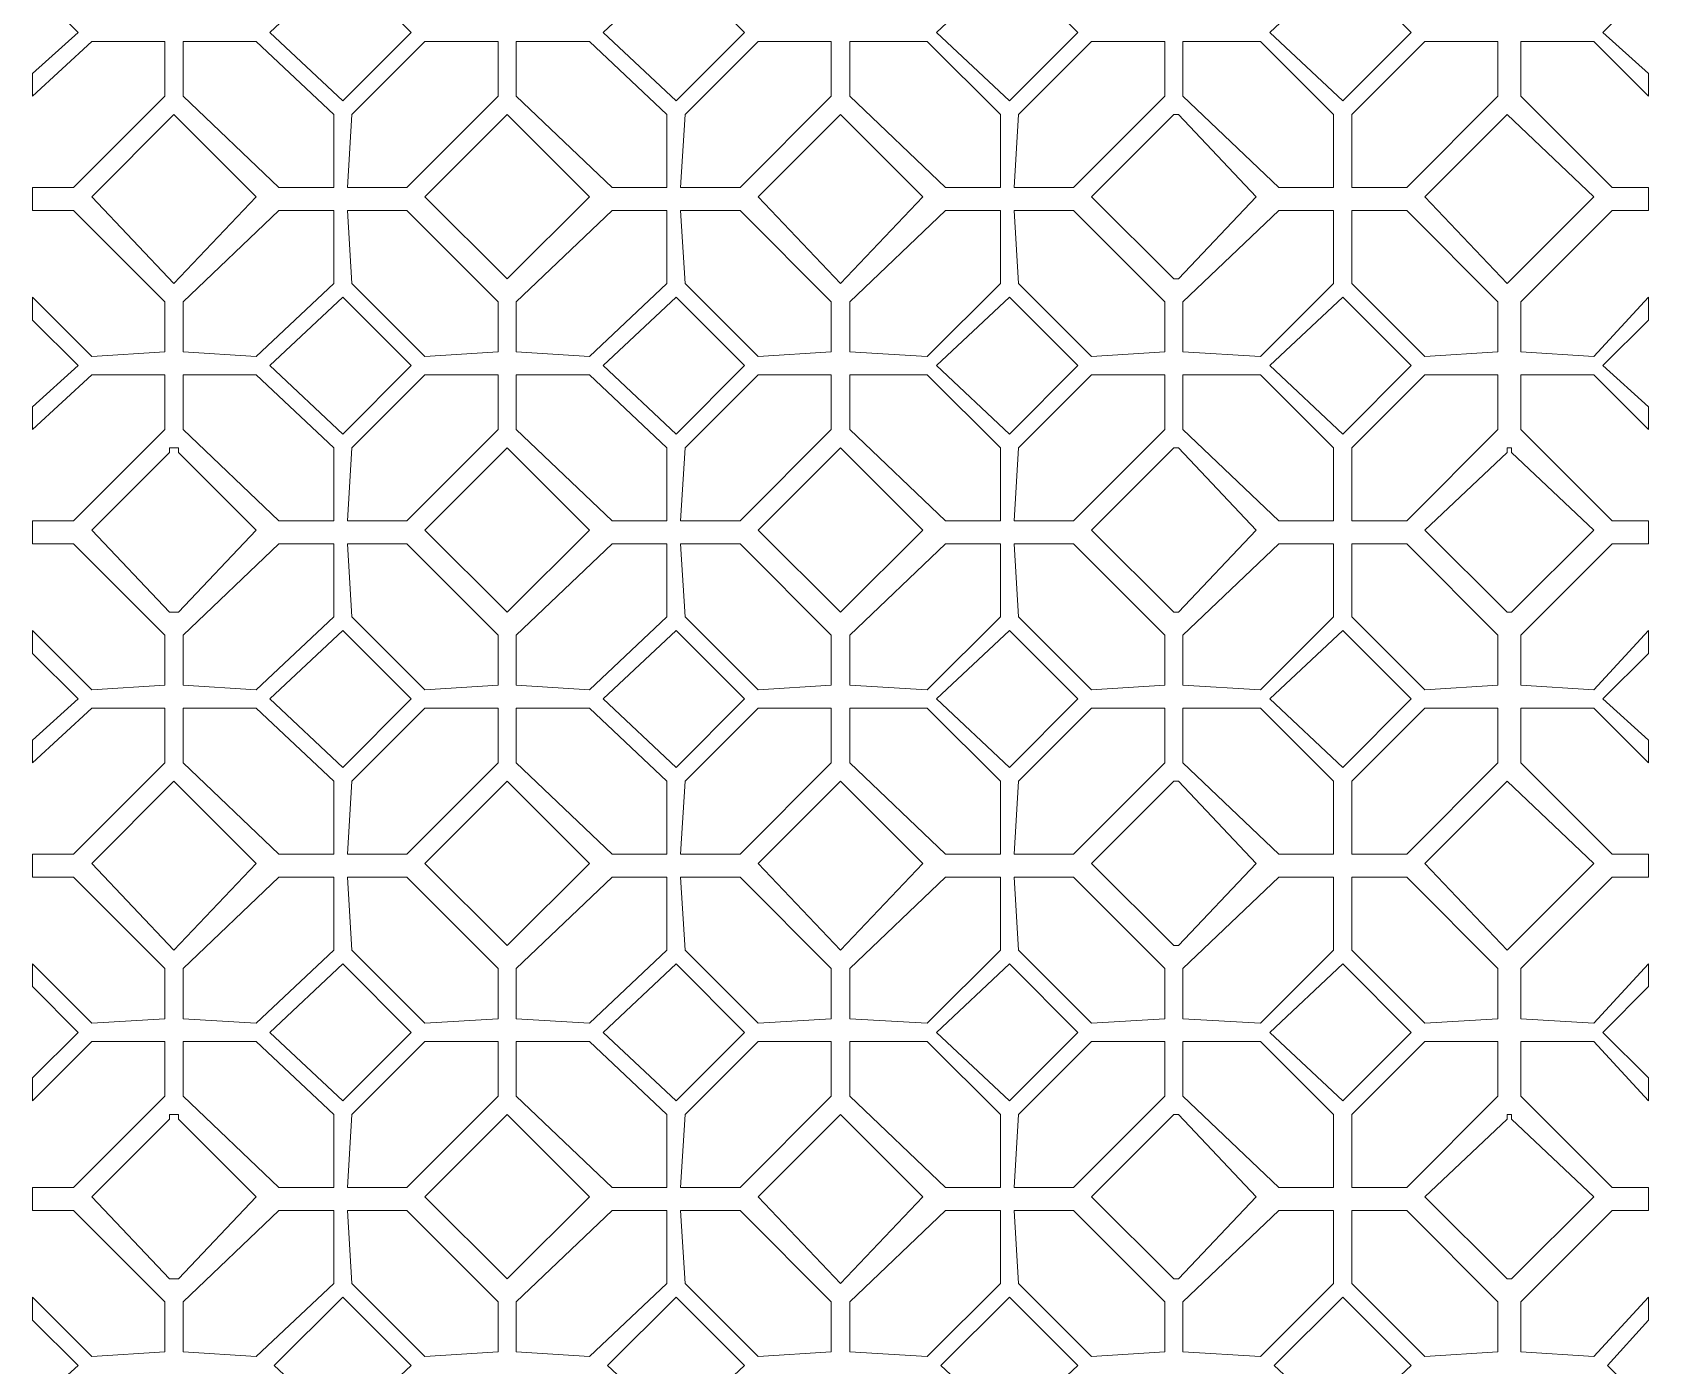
# Model space of a CAD drawing. Extents: x -66030 to 95157, y -13132 to 45879.
# Drawn here: x -19810 to -18427, y 26454 to 27595 of the extents above; entities that cross this region are included whole.
import ezdxf

# ---------------------------------------------------------------- set-up
doc = ezdxf.new("R2010")
doc.units = 0
doc.header["$LTSCALE"] = 100
doc.header["$MEASUREMENT"] = 0
doc.layers.get('0').update_dxf_attribs({"linetype": 'CONTINUOUS'})

msp = doc.modelspace()

# ---------------------------------------------------------------- linework, layer by layer
at = {"lineweight": 0}
for points in [[(-19544.1, 27653.2), (-19606.6, 27594.6), (-19544.1, 27536), (-19485.5, 27594.6), (-19544.1, 27653.2)], [(-19544.1, 27653.2), (-19606.6, 27594.6), (-19544.1, 27536), (-19485.5, 27594.6), (-19544.1, 27653.2)], [(-19259, 27653.2), (-19321.5, 27594.6), (-19259, 27536), (-19200.4, 27594.6), (-19259, 27653.2)], [(-19259, 27653.2), (-19321.5, 27594.6), (-19259, 27536), (-19200.4, 27594.6), (-19259, 27653.2)], [(-18973.8, 27653.2), (-18915.2, 27594.6), (-18973.8, 27536), (-19036.3, 27594.6), (-18973.8, 27653.2)], [(-18973.8, 27653.2), (-18915.2, 27594.6), (-18973.8, 27536), (-19036.3, 27594.6), (-18973.8, 27653.2)], [(-18688.7, 27653.2), (-18630.1, 27594.6), (-18688.7, 27536), (-18751.2, 27594.6), (-18688.7, 27653.2)], [(-18688.7, 27653.2), (-18630.1, 27594.6), (-18688.7, 27536), (-18751.2, 27594.6), (-18688.7, 27653.2)], [(-19680.8, 27586.8), (-19680.8, 27539.9), (-19598.8, 27461.8), (-19551.9, 27461.8), (-19551.9, 27524.3), (-19618.3, 27586.8), (-19680.8, 27586.8)], [(-19680.8, 27586.8), (-19680.8, 27539.9), (-19598.8, 27461.8), (-19551.9, 27461.8), (-19551.9, 27524.3), (-19618.3, 27586.8), (-19680.8, 27586.8)], [(-19411.3, 27586.8), (-19473.8, 27586.8), (-19536.3, 27524.3), (-19540.2, 27461.8), (-19489.4, 27461.8), (-19411.3, 27539.9), (-19411.3, 27586.8)], [(-19411.3, 27586.8), (-19473.8, 27586.8), (-19536.3, 27524.3), (-19540.2, 27461.8), (-19489.4, 27461.8), (-19411.3, 27539.9), (-19411.3, 27586.8)], [(-19395.7, 27586.8), (-19395.7, 27539.9), (-19313.6, 27461.8), (-19266.8, 27461.8), (-19266.8, 27524.3), (-19333.2, 27586.8), (-19395.7, 27586.8)], [(-19395.7, 27586.8), (-19395.7, 27539.9), (-19313.6, 27461.8), (-19266.8, 27461.8), (-19266.8, 27524.3), (-19333.2, 27586.8), (-19395.7, 27586.8)], [(-19126.2, 27586.8), (-19188.7, 27586.8), (-19251.2, 27524.3), (-19255.1, 27461.8), (-19204.3, 27461.8), (-19126.2, 27539.9), (-19126.2, 27586.8)], [(-19126.2, 27586.8), (-19188.7, 27586.8), (-19251.2, 27524.3), (-19255.1, 27461.8), (-19204.3, 27461.8), (-19126.2, 27539.9), (-19126.2, 27586.8)], [(-19110.5, 27586.8), (-19044.1, 27586.8), (-18981.6, 27524.3), (-18981.6, 27461.8), (-19028.5, 27461.8), (-19110.5, 27539.9), (-19110.5, 27586.8)], [(-19110.5, 27586.8), (-19044.1, 27586.8), (-18981.6, 27524.3), (-18981.6, 27461.8), (-19028.5, 27461.8), (-19110.5, 27539.9), (-19110.5, 27586.8)], [(-18841, 27586.8), (-18841, 27539.9), (-18919.1, 27461.8), (-18969.9, 27461.8), (-18966, 27524.3), (-18903.5, 27586.8), (-18841, 27586.8)], [(-18841, 27586.8), (-18841, 27539.9), (-18919.1, 27461.8), (-18969.9, 27461.8), (-18966, 27524.3), (-18903.5, 27586.8), (-18841, 27586.8)], [(-18825.4, 27586.8), (-18759, 27586.8), (-18696.5, 27524.3), (-18696.5, 27461.8), (-18743.4, 27461.8), (-18825.4, 27539.9), (-18825.4, 27586.8)], [(-18825.4, 27586.8), (-18759, 27586.8), (-18696.5, 27524.3), (-18696.5, 27461.8), (-18743.4, 27461.8), (-18825.4, 27539.9), (-18825.4, 27586.8)], [(-18555.9, 27586.8), (-18555.9, 27539.9), (-18634, 27461.8), (-18680.9, 27461.8), (-18680.9, 27524.3), (-18618.4, 27586.8), (-18555.9, 27586.8)], [(-18555.9, 27586.8), (-18555.9, 27539.9), (-18634, 27461.8), (-18680.9, 27461.8), (-18680.9, 27524.3), (-18618.4, 27586.8), (-18555.9, 27586.8)], [(-19618.3, 27454), (-19688.6, 27524.3), (-19758.9, 27454), (-19688.6, 27379.8), (-19618.3, 27454)], [(-19618.3, 27454), (-19688.6, 27524.3), (-19758.9, 27454), (-19688.6, 27379.8), (-19618.3, 27454)], [(-19333.2, 27454), (-19403.5, 27524.3), (-19403.5, 27524.3), (-19473.8, 27454), (-19403.5, 27383.7), (-19403.5, 27383.7), (-19333.2, 27454)], [(-19333.2, 27454), (-19403.5, 27524.3), (-19403.5, 27524.3), (-19473.8, 27454), (-19403.5, 27383.7), (-19403.5, 27383.7), (-19333.2, 27454)], [(-19118.3, 27524.3), (-19048, 27454), (-19118.3, 27379.8), (-19188.7, 27454), (-19118.3, 27524.3)], [(-19118.3, 27524.3), (-19048, 27454), (-19118.3, 27379.8), (-19188.7, 27454), (-19118.3, 27524.3)], [(-18903.5, 27454), (-18833.2, 27524.3), (-18829.3, 27524.3), (-18762.9, 27454), (-18829.3, 27383.7), (-18833.2, 27383.7), (-18903.5, 27454)], [(-18903.5, 27454), (-18833.2, 27524.3), (-18829.3, 27524.3), (-18762.9, 27454), (-18829.3, 27383.7), (-18833.2, 27383.7), (-18903.5, 27454)], [(-18618.4, 27454), (-18548.1, 27524.3), (-18473.9, 27454), (-18548.1, 27379.8), (-18618.4, 27454)], [(-18618.4, 27454), (-18548.1, 27524.3), (-18473.9, 27454), (-18548.1, 27379.8), (-18618.4, 27454)], [(-19680.8, 27321.2), (-19618.3, 27317.3), (-19551.9, 27379.8), (-19551.9, 27442.3), (-19598.8, 27442.3), (-19680.8, 27364.2), (-19680.8, 27321.2)], [(-19680.8, 27321.2), (-19618.3, 27317.3), (-19551.9, 27379.8), (-19551.9, 27442.3), (-19598.8, 27442.3), (-19680.8, 27364.2), (-19680.8, 27321.2)], [(-19411.3, 27321.2), (-19411.3, 27364.2), (-19489.4, 27442.3), (-19540.2, 27442.3), (-19536.3, 27379.8), (-19473.8, 27317.3), (-19411.3, 27321.2)], [(-19411.3, 27321.2), (-19411.3, 27364.2), (-19489.4, 27442.3), (-19540.2, 27442.3), (-19536.3, 27379.8), (-19473.8, 27317.3), (-19411.3, 27321.2)], [(-19395.7, 27321.2), (-19333.2, 27317.3), (-19266.8, 27379.8), (-19266.8, 27442.3), (-19313.6, 27442.3), (-19395.7, 27364.2), (-19395.7, 27321.2)], [(-19395.7, 27321.2), (-19333.2, 27317.3), (-19266.8, 27379.8), (-19266.8, 27442.3), (-19313.6, 27442.3), (-19395.7, 27364.2), (-19395.7, 27321.2)], [(-19126.2, 27321.2), (-19126.2, 27364.2), (-19204.3, 27442.3), (-19255.1, 27442.3), (-19251.2, 27379.8), (-19188.7, 27317.3), (-19126.2, 27321.2)], [(-19126.2, 27321.2), (-19126.2, 27364.2), (-19204.3, 27442.3), (-19255.1, 27442.3), (-19251.2, 27379.8), (-19188.7, 27317.3), (-19126.2, 27321.2)], [(-19110.5, 27321.2), (-19110.5, 27364.2), (-19028.5, 27442.3), (-18981.6, 27442.3), (-18981.6, 27379.8), (-19044.1, 27317.3), (-19110.5, 27321.2)], [(-19110.5, 27321.2), (-19110.5, 27364.2), (-19028.5, 27442.3), (-18981.6, 27442.3), (-18981.6, 27379.8), (-19044.1, 27317.3), (-19110.5, 27321.2)], [(-18841, 27321.2), (-18903.5, 27317.3), (-18966, 27379.8), (-18969.9, 27442.3), (-18919.1, 27442.3), (-18841, 27364.2), (-18841, 27321.2)], [(-18841, 27321.2), (-18903.5, 27317.3), (-18966, 27379.8), (-18969.9, 27442.3), (-18919.1, 27442.3), (-18841, 27364.2), (-18841, 27321.2)], [(-18825.4, 27321.2), (-18825.4, 27364.2), (-18743.4, 27442.3), (-18696.5, 27442.3), (-18696.5, 27379.8), (-18759, 27317.3), (-18825.4, 27321.2)], [(-18825.4, 27321.2), (-18825.4, 27364.2), (-18743.4, 27442.3), (-18696.5, 27442.3), (-18696.5, 27379.8), (-18759, 27317.3), (-18825.4, 27321.2)], [(-18555.9, 27321.2), (-18618.4, 27317.3), (-18680.9, 27379.8), (-18680.9, 27442.3), (-18634, 27442.3), (-18555.9, 27364.2), (-18555.9, 27321.2)], [(-18555.9, 27321.2), (-18618.4, 27317.3), (-18680.9, 27379.8), (-18680.9, 27442.3), (-18634, 27442.3), (-18555.9, 27364.2), (-18555.9, 27321.2)], [(-19544.1, 27250.9), (-19485.5, 27309.5), (-19544.1, 27368.1), (-19606.6, 27309.5), (-19544.1, 27250.9)], [(-19544.1, 27250.9), (-19485.5, 27309.5), (-19544.1, 27368.1), (-19606.6, 27309.5), (-19544.1, 27250.9)], [(-19259, 27250.9), (-19200.4, 27309.5), (-19259, 27368.1), (-19321.5, 27309.5), (-19259, 27250.9)], [(-19259, 27250.9), (-19200.4, 27309.5), (-19259, 27368.1), (-19321.5, 27309.5), (-19259, 27250.9)], [(-18973.8, 27250.9), (-19036.3, 27309.5), (-18973.8, 27368.1), (-18915.2, 27309.5), (-18973.8, 27250.9)], [(-18973.8, 27250.9), (-19036.3, 27309.5), (-18973.8, 27368.1), (-18915.2, 27309.5), (-18973.8, 27250.9)], [(-18688.7, 27250.9), (-18751.2, 27309.5), (-18688.7, 27368.1), (-18630.1, 27309.5), (-18688.7, 27250.9)], [(-18688.7, 27250.9), (-18751.2, 27309.5), (-18688.7, 27368.1), (-18630.1, 27309.5), (-18688.7, 27250.9)], [(-19680.8, 27301.7), (-19680.8, 27254.8), (-19598.8, 27176.7), (-19551.9, 27176.7), (-19551.9, 27239.2), (-19618.3, 27301.7), (-19680.8, 27301.7)], [(-19680.8, 27301.7), (-19680.8, 27254.8), (-19598.8, 27176.7), (-19551.9, 27176.7), (-19551.9, 27239.2), (-19618.3, 27301.7), (-19680.8, 27301.7)], [(-19411.3, 27301.7), (-19473.8, 27301.7), (-19536.3, 27239.2), (-19540.2, 27176.7), (-19489.4, 27176.7), (-19411.3, 27254.8), (-19411.3, 27301.7)], [(-19411.3, 27301.7), (-19473.8, 27301.7), (-19536.3, 27239.2), (-19540.2, 27176.7), (-19489.4, 27176.7), (-19411.3, 27254.8), (-19411.3, 27301.7)], [(-19395.7, 27301.7), (-19395.7, 27254.8), (-19313.6, 27176.7), (-19266.8, 27176.7), (-19266.8, 27239.2), (-19333.2, 27301.7), (-19395.7, 27301.7)], [(-19395.7, 27301.7), (-19395.7, 27254.8), (-19313.6, 27176.7), (-19266.8, 27176.7), (-19266.8, 27239.2), (-19333.2, 27301.7), (-19395.7, 27301.7)], [(-19126.2, 27301.7), (-19188.7, 27301.7), (-19251.2, 27239.2), (-19255.1, 27176.7), (-19204.3, 27176.7), (-19126.2, 27254.8), (-19126.2, 27301.7)], [(-19126.2, 27301.7), (-19188.7, 27301.7), (-19251.2, 27239.2), (-19255.1, 27176.7), (-19204.3, 27176.7), (-19126.2, 27254.8), (-19126.2, 27301.7)], [(-19110.5, 27301.7), (-19044.1, 27301.7), (-18981.6, 27239.2), (-18981.6, 27176.7), (-19028.5, 27176.7), (-19110.5, 27254.8), (-19110.5, 27301.7)], [(-19110.5, 27301.7), (-19044.1, 27301.7), (-18981.6, 27239.2), (-18981.6, 27176.7), (-19028.5, 27176.7), (-19110.5, 27254.8), (-19110.5, 27301.7)], [(-18841, 27301.7), (-18841, 27254.8), (-18919.1, 27176.7), (-18969.9, 27176.7), (-18966, 27239.2), (-18903.5, 27301.7), (-18841, 27301.7)], [(-18841, 27301.7), (-18841, 27254.8), (-18919.1, 27176.7), (-18969.9, 27176.7), (-18966, 27239.2), (-18903.5, 27301.7), (-18841, 27301.7)], [(-18825.4, 27301.7), (-18759, 27301.7), (-18696.5, 27239.2), (-18696.5, 27176.7), (-18743.4, 27176.7), (-18825.4, 27254.8), (-18825.4, 27301.7)], [(-18825.4, 27301.7), (-18759, 27301.7), (-18696.5, 27239.2), (-18696.5, 27176.7), (-18743.4, 27176.7), (-18825.4, 27254.8), (-18825.4, 27301.7)], [(-18555.9, 27301.7), (-18555.9, 27254.8), (-18634, 27176.7), (-18680.9, 27176.7), (-18680.9, 27239.2), (-18618.4, 27301.7), (-18555.9, 27301.7)], [(-18555.9, 27301.7), (-18555.9, 27254.8), (-18634, 27176.7), (-18680.9, 27176.7), (-18680.9, 27239.2), (-18618.4, 27301.7), (-18555.9, 27301.7)], [(-19758.9, 27168.9), (-19692.5, 27098.6), (-19692.5, 27098.6), (-19684.7, 27098.6), (-19684.7, 27098.6), (-19618.3, 27168.9), (-19684.7, 27235.3), (-19684.7, 27239.2), (-19692.5, 27239.2), (-19692.5, 27235.3), (-19758.9, 27168.9)], [(-19758.9, 27168.9), (-19692.5, 27098.6), (-19692.5, 27098.6), (-19684.7, 27098.6), (-19684.7, 27098.6), (-19618.3, 27168.9), (-19684.7, 27235.3), (-19684.7, 27239.2), (-19692.5, 27239.2), (-19692.5, 27235.3), (-19758.9, 27168.9)], [(-19368.3, 27204), (-19403.5, 27239.2), (-19403.5, 27239.2), (-19473.8, 27168.9), (-19403.5, 27098.6), (-19403.5, 27098.6), (-19333.2, 27168.9), (-19368.3, 27204)], [(-19368.3, 27204), (-19403.5, 27239.2), (-19403.5, 27239.2), (-19473.8, 27168.9), (-19403.5, 27098.6), (-19403.5, 27098.6), (-19333.2, 27168.9), (-19368.3, 27204)], [(-19118.3, 27239.2), (-19048, 27168.9), (-19118.3, 27098.6), (-19188.7, 27168.9), (-19118.3, 27239.2)], [(-19118.3, 27239.2), (-19048, 27168.9), (-19118.3, 27098.6), (-19188.7, 27168.9), (-19118.3, 27239.2)], [(-18868.4, 27204), (-18833.2, 27239.2), (-18829.3, 27239.2), (-18762.9, 27168.9), (-18829.3, 27098.6), (-18833.2, 27098.6), (-18903.5, 27168.9), (-18868.4, 27204)], [(-18868.4, 27204), (-18833.2, 27239.2), (-18829.3, 27239.2), (-18762.9, 27168.9), (-18829.3, 27098.6), (-18833.2, 27098.6), (-18903.5, 27168.9), (-18868.4, 27204)], [(-18473.9, 27168.9), (-18544.2, 27098.6), (-18544.2, 27098.6), (-18548.1, 27098.6), (-18548.1, 27098.6), (-18618.4, 27168.9), (-18548.1, 27235.3), (-18548.1, 27239.2), (-18544.2, 27239.2), (-18544.2, 27235.3), (-18473.9, 27168.9)], [(-18473.9, 27168.9), (-18544.2, 27098.6), (-18544.2, 27098.6), (-18548.1, 27098.6), (-18548.1, 27098.6), (-18618.4, 27168.9), (-18548.1, 27235.3), (-18548.1, 27239.2), (-18544.2, 27239.2), (-18544.2, 27235.3), (-18473.9, 27168.9)], [(-19680.8, 27036.1), (-19618.3, 27032.2), (-19551.9, 27094.7), (-19551.9, 27157.2), (-19598.8, 27157.2), (-19680.8, 27079), (-19680.8, 27036.1)], [(-19680.8, 27036.1), (-19618.3, 27032.2), (-19551.9, 27094.7), (-19551.9, 27157.2), (-19598.8, 27157.2), (-19680.8, 27079), (-19680.8, 27036.1)], [(-19411.3, 27036.1), (-19411.3, 27079), (-19489.4, 27157.2), (-19540.2, 27157.2), (-19536.3, 27094.7), (-19473.8, 27032.2), (-19411.3, 27036.1)], [(-19411.3, 27036.1), (-19411.3, 27079), (-19489.4, 27157.2), (-19540.2, 27157.2), (-19536.3, 27094.7), (-19473.8, 27032.2), (-19411.3, 27036.1)], [(-19395.7, 27036.1), (-19333.2, 27032.2), (-19266.8, 27094.7), (-19266.8, 27157.2), (-19313.6, 27157.2), (-19395.7, 27079), (-19395.7, 27036.1)], [(-19395.7, 27036.1), (-19333.2, 27032.2), (-19266.8, 27094.7), (-19266.8, 27157.2), (-19313.6, 27157.2), (-19395.7, 27079), (-19395.7, 27036.1)], [(-19126.2, 27036.1), (-19126.2, 27079), (-19204.3, 27157.2), (-19255.1, 27157.2), (-19251.2, 27094.7), (-19188.7, 27032.2), (-19126.2, 27036.1)], [(-19126.2, 27036.1), (-19126.2, 27079), (-19204.3, 27157.2), (-19255.1, 27157.2), (-19251.2, 27094.7), (-19188.7, 27032.2), (-19126.2, 27036.1)], [(-19110.5, 27036.1), (-19110.5, 27079), (-19028.5, 27157.2), (-18981.6, 27157.2), (-18981.6, 27094.7), (-19044.1, 27032.2), (-19110.5, 27036.1)], [(-19110.5, 27036.1), (-19110.5, 27079), (-19028.5, 27157.2), (-18981.6, 27157.2), (-18981.6, 27094.7), (-19044.1, 27032.2), (-19110.5, 27036.1)], [(-18841, 27036.1), (-18903.5, 27032.2), (-18966, 27094.7), (-18969.9, 27157.2), (-18919.1, 27157.2), (-18841, 27079), (-18841, 27036.1)], [(-18841, 27036.1), (-18903.5, 27032.2), (-18966, 27094.7), (-18969.9, 27157.2), (-18919.1, 27157.2), (-18841, 27079), (-18841, 27036.1)], [(-18825.4, 27036.1), (-18825.4, 27079), (-18743.4, 27157.2), (-18696.5, 27157.2), (-18696.5, 27094.7), (-18759, 27032.2), (-18825.4, 27036.1)], [(-18825.4, 27036.1), (-18825.4, 27079), (-18743.4, 27157.2), (-18696.5, 27157.2), (-18696.5, 27094.7), (-18759, 27032.2), (-18825.4, 27036.1)], [(-18555.9, 27036.1), (-18618.4, 27032.2), (-18680.9, 27094.7), (-18680.9, 27157.2), (-18634, 27157.2), (-18555.9, 27079), (-18555.9, 27036.1)], [(-18555.9, 27036.1), (-18618.4, 27032.2), (-18680.9, 27094.7), (-18680.9, 27157.2), (-18634, 27157.2), (-18555.9, 27079), (-18555.9, 27036.1)], [(-19544.1, 27082.9), (-19606.6, 27024.4), (-19544.1, 26965.8), (-19485.5, 27024.4), (-19544.1, 27082.9)], [(-19544.1, 27082.9), (-19606.6, 27024.4), (-19544.1, 26965.8), (-19485.5, 27024.4), (-19544.1, 27082.9)], [(-19259, 27082.9), (-19321.5, 27024.4), (-19259, 26965.8), (-19200.4, 27024.4), (-19259, 27082.9)], [(-19259, 27082.9), (-19321.5, 27024.4), (-19259, 26965.8), (-19200.4, 27024.4), (-19259, 27082.9)], [(-18973.8, 27082.9), (-18915.2, 27024.4), (-18973.8, 26965.8), (-19036.3, 27024.4), (-18973.8, 27082.9)], [(-18973.8, 27082.9), (-18915.2, 27024.4), (-18973.8, 26965.8), (-19036.3, 27024.4), (-18973.8, 27082.9)], [(-18688.7, 27082.9), (-18630.1, 27024.4), (-18688.7, 26965.8), (-18751.2, 27024.4), (-18688.7, 27082.9)], [(-18688.7, 27082.9), (-18630.1, 27024.4), (-18688.7, 26965.8), (-18751.2, 27024.4), (-18688.7, 27082.9)], [(-19680.8, 27016.5), (-19680.8, 26969.7), (-19598.8, 26891.5), (-19551.9, 26891.5), (-19551.9, 26954), (-19618.3, 27016.5), (-19680.8, 27016.5)], [(-19680.8, 27016.5), (-19680.8, 26969.7), (-19598.8, 26891.5), (-19551.9, 26891.5), (-19551.9, 26954), (-19618.3, 27016.5), (-19680.8, 27016.5)], [(-19411.3, 27016.5), (-19473.8, 27016.5), (-19536.3, 26954), (-19540.2, 26891.5), (-19489.4, 26891.5), (-19411.3, 26969.7), (-19411.3, 27016.5)], [(-19411.3, 27016.5), (-19473.8, 27016.5), (-19536.3, 26954), (-19540.2, 26891.5), (-19489.4, 26891.5), (-19411.3, 26969.7), (-19411.3, 27016.5)], [(-19395.7, 27016.5), (-19395.7, 26969.7), (-19313.6, 26891.5), (-19266.8, 26891.5), (-19266.8, 26954), (-19333.2, 27016.5), (-19395.7, 27016.5)], [(-19395.7, 27016.5), (-19395.7, 26969.7), (-19313.6, 26891.5), (-19266.8, 26891.5), (-19266.8, 26954), (-19333.2, 27016.5), (-19395.7, 27016.5)], [(-19126.2, 27016.5), (-19188.7, 27016.5), (-19251.2, 26954), (-19255.1, 26891.5), (-19204.3, 26891.5), (-19126.2, 26969.7), (-19126.2, 27016.5)], [(-19126.2, 27016.5), (-19188.7, 27016.5), (-19251.2, 26954), (-19255.1, 26891.5), (-19204.3, 26891.5), (-19126.2, 26969.7), (-19126.2, 27016.5)], [(-19110.5, 27016.5), (-19044.1, 27016.5), (-18981.6, 26954), (-18981.6, 26891.5), (-19028.5, 26891.5), (-19110.5, 26969.7), (-19110.5, 27016.5)], [(-19110.5, 27016.5), (-19044.1, 27016.5), (-18981.6, 26954), (-18981.6, 26891.5), (-19028.5, 26891.5), (-19110.5, 26969.7), (-19110.5, 27016.5)], [(-18841, 27016.5), (-18841, 26969.7), (-18919.1, 26891.5), (-18969.9, 26891.5), (-18966, 26954), (-18903.5, 27016.5), (-18841, 27016.5)], [(-18841, 27016.5), (-18841, 26969.7), (-18919.1, 26891.5), (-18969.9, 26891.5), (-18966, 26954), (-18903.5, 27016.5), (-18841, 27016.5)], [(-18825.4, 27016.5), (-18759, 27016.5), (-18696.5, 26954), (-18696.5, 26891.5), (-18743.4, 26891.5), (-18825.4, 26969.7), (-18825.4, 27016.5)], [(-18825.4, 27016.5), (-18759, 27016.5), (-18696.5, 26954), (-18696.5, 26891.5), (-18743.4, 26891.5), (-18825.4, 26969.7), (-18825.4, 27016.5)], [(-18555.9, 27016.5), (-18555.9, 26969.7), (-18634, 26891.5), (-18680.9, 26891.5), (-18680.9, 26954), (-18618.4, 27016.5), (-18555.9, 27016.5)], [(-18555.9, 27016.5), (-18555.9, 26969.7), (-18634, 26891.5), (-18680.9, 26891.5), (-18680.9, 26954), (-18618.4, 27016.5), (-18555.9, 27016.5)], [(-19758.9, 26883.7), (-19688.6, 26809.5), (-19618.3, 26883.7), (-19688.6, 26954), (-19758.9, 26883.7)], [(-19758.9, 26883.7), (-19688.6, 26809.5), (-19618.3, 26883.7), (-19688.6, 26954), (-19758.9, 26883.7)], [(-19473.8, 26883.7), (-19403.5, 26813.4), (-19403.5, 26813.4), (-19333.2, 26883.7), (-19403.5, 26954), (-19403.5, 26954), (-19473.8, 26883.7)], [(-19473.8, 26883.7), (-19403.5, 26813.4), (-19403.5, 26813.4), (-19333.2, 26883.7), (-19403.5, 26954), (-19403.5, 26954), (-19473.8, 26883.7)], [(-19118.3, 26954), (-19048, 26883.7), (-19118.3, 26809.5), (-19188.7, 26883.7), (-19118.3, 26954)], [(-19118.3, 26954), (-19048, 26883.7), (-19118.3, 26809.5), (-19188.7, 26883.7), (-19118.3, 26954)], [(-18762.9, 26883.7), (-18829.3, 26813.4), (-18833.2, 26813.4), (-18903.5, 26883.7), (-18833.2, 26954), (-18829.3, 26954), (-18762.9, 26883.7)], [(-18762.9, 26883.7), (-18829.3, 26813.4), (-18833.2, 26813.4), (-18903.5, 26883.7), (-18833.2, 26954), (-18829.3, 26954), (-18762.9, 26883.7)], [(-18473.9, 26883.7), (-18548.1, 26809.5), (-18618.4, 26883.7), (-18548.1, 26954), (-18473.9, 26883.7)], [(-18473.9, 26883.7), (-18548.1, 26809.5), (-18618.4, 26883.7), (-18548.1, 26954), (-18473.9, 26883.7)], [(-19680.8, 26750.9), (-19618.3, 26747), (-19551.9, 26809.5), (-19551.9, 26872), (-19598.8, 26872), (-19680.8, 26793.9), (-19680.8, 26750.9)], [(-19680.8, 26750.9), (-19618.3, 26747), (-19551.9, 26809.5), (-19551.9, 26872), (-19598.8, 26872), (-19680.8, 26793.9), (-19680.8, 26750.9)], [(-19411.3, 26750.9), (-19411.3, 26793.9), (-19489.4, 26872), (-19540.2, 26872), (-19536.3, 26809.5), (-19473.8, 26747), (-19411.3, 26750.9)], [(-19411.3, 26750.9), (-19411.3, 26793.9), (-19489.4, 26872), (-19540.2, 26872), (-19536.3, 26809.5), (-19473.8, 26747), (-19411.3, 26750.9)], [(-19395.7, 26750.9), (-19333.2, 26747), (-19266.8, 26809.5), (-19266.8, 26872), (-19313.6, 26872), (-19395.7, 26793.9), (-19395.7, 26750.9)], [(-19395.7, 26750.9), (-19333.2, 26747), (-19266.8, 26809.5), (-19266.8, 26872), (-19313.6, 26872), (-19395.7, 26793.9), (-19395.7, 26750.9)], [(-19126.2, 26750.9), (-19126.2, 26793.9), (-19204.3, 26872), (-19255.1, 26872), (-19251.2, 26809.5), (-19188.7, 26747), (-19126.2, 26750.9)], [(-19126.2, 26750.9), (-19126.2, 26793.9), (-19204.3, 26872), (-19255.1, 26872), (-19251.2, 26809.5), (-19188.7, 26747), (-19126.2, 26750.9)], [(-19110.5, 26750.9), (-19110.5, 26793.9), (-19028.5, 26872), (-18981.6, 26872), (-18981.6, 26809.5), (-19044.1, 26747), (-19110.5, 26750.9)], [(-19110.5, 26750.9), (-19110.5, 26793.9), (-19028.5, 26872), (-18981.6, 26872), (-18981.6, 26809.5), (-19044.1, 26747), (-19110.5, 26750.9)], [(-18841, 26750.9), (-18903.5, 26747), (-18966, 26809.5), (-18969.9, 26872), (-18919.1, 26872), (-18841, 26793.9), (-18841, 26750.9)], [(-18841, 26750.9), (-18903.5, 26747), (-18966, 26809.5), (-18969.9, 26872), (-18919.1, 26872), (-18841, 26793.9), (-18841, 26750.9)], [(-18825.4, 26750.9), (-18825.4, 26793.9), (-18743.4, 26872), (-18696.5, 26872), (-18696.5, 26809.5), (-18759, 26747), (-18825.4, 26750.9)], [(-18825.4, 26750.9), (-18825.4, 26793.9), (-18743.4, 26872), (-18696.5, 26872), (-18696.5, 26809.5), (-18759, 26747), (-18825.4, 26750.9)], [(-18555.9, 26750.9), (-18618.4, 26747), (-18680.9, 26809.5), (-18680.9, 26872), (-18634, 26872), (-18555.9, 26793.9), (-18555.9, 26750.9)], [(-18555.9, 26750.9), (-18618.4, 26747), (-18680.9, 26809.5), (-18680.9, 26872), (-18634, 26872), (-18555.9, 26793.9), (-18555.9, 26750.9)], [(-19544.1, 26680.6), (-19485.5, 26739.2), (-19544.1, 26797.8), (-19606.6, 26739.2), (-19544.1, 26680.6)], [(-19544.1, 26680.6), (-19485.5, 26739.2), (-19544.1, 26797.8), (-19606.6, 26739.2), (-19544.1, 26680.6)], [(-19259, 26680.6), (-19200.4, 26739.2), (-19259, 26797.8), (-19321.5, 26739.2), (-19259, 26680.6)], [(-19259, 26680.6), (-19200.4, 26739.2), (-19259, 26797.8), (-19321.5, 26739.2), (-19259, 26680.6)], [(-18973.8, 26680.6), (-19036.3, 26739.2), (-18973.8, 26797.8), (-18915.2, 26739.2), (-18973.8, 26680.6)], [(-18973.8, 26680.6), (-19036.3, 26739.2), (-18973.8, 26797.8), (-18915.2, 26739.2), (-18973.8, 26680.6)], [(-18688.7, 26680.6), (-18751.2, 26739.2), (-18688.7, 26797.8), (-18630.1, 26739.2), (-18688.7, 26680.6)], [(-18688.7, 26680.6), (-18751.2, 26739.2), (-18688.7, 26797.8), (-18630.1, 26739.2), (-18688.7, 26680.6)], [(-19680.8, 26731.4), (-19680.8, 26684.5), (-19598.8, 26606.4), (-19551.9, 26606.4), (-19551.9, 26668.9), (-19618.3, 26731.4), (-19680.8, 26731.4)], [(-19680.8, 26731.4), (-19680.8, 26684.5), (-19598.8, 26606.4), (-19551.9, 26606.4), (-19551.9, 26668.9), (-19618.3, 26731.4), (-19680.8, 26731.4)], [(-19411.3, 26731.4), (-19473.8, 26731.4), (-19536.3, 26668.9), (-19540.2, 26606.4), (-19489.4, 26606.4), (-19411.3, 26684.5), (-19411.3, 26731.4)], [(-19411.3, 26731.4), (-19473.8, 26731.4), (-19536.3, 26668.9), (-19540.2, 26606.4), (-19489.4, 26606.4), (-19411.3, 26684.5), (-19411.3, 26731.4)], [(-19395.7, 26731.4), (-19395.7, 26684.5), (-19313.6, 26606.4), (-19266.8, 26606.4), (-19266.8, 26668.9), (-19333.2, 26731.4), (-19395.7, 26731.4)], [(-19395.7, 26731.4), (-19395.7, 26684.5), (-19313.6, 26606.4), (-19266.8, 26606.4), (-19266.8, 26668.9), (-19333.2, 26731.4), (-19395.7, 26731.4)], [(-19126.2, 26731.4), (-19188.7, 26731.4), (-19251.2, 26668.9), (-19255.1, 26606.4), (-19204.3, 26606.4), (-19126.2, 26684.5), (-19126.2, 26731.4)], [(-19126.2, 26731.4), (-19188.7, 26731.4), (-19251.2, 26668.9), (-19255.1, 26606.4), (-19204.3, 26606.4), (-19126.2, 26684.5), (-19126.2, 26731.4)], [(-19110.5, 26731.4), (-19044.1, 26731.4), (-18981.6, 26668.9), (-18981.6, 26606.4), (-19028.5, 26606.4), (-19110.5, 26684.5), (-19110.5, 26731.4)], [(-19110.5, 26731.4), (-19044.1, 26731.4), (-18981.6, 26668.9), (-18981.6, 26606.4), (-19028.5, 26606.4), (-19110.5, 26684.5), (-19110.5, 26731.4)], [(-18841, 26731.4), (-18841, 26684.5), (-18919.1, 26606.4), (-18969.9, 26606.4), (-18966, 26668.9), (-18903.5, 26731.4), (-18841, 26731.4)], [(-18841, 26731.4), (-18841, 26684.5), (-18919.1, 26606.4), (-18969.9, 26606.4), (-18966, 26668.9), (-18903.5, 26731.4), (-18841, 26731.4)], [(-18825.4, 26731.4), (-18759, 26731.4), (-18696.5, 26668.9), (-18696.5, 26606.4), (-18743.4, 26606.4), (-18825.4, 26684.5), (-18825.4, 26731.4)], [(-18825.4, 26731.4), (-18759, 26731.4), (-18696.5, 26668.9), (-18696.5, 26606.4), (-18743.4, 26606.4), (-18825.4, 26684.5), (-18825.4, 26731.4)], [(-18555.9, 26731.4), (-18555.9, 26684.5), (-18634, 26606.4), (-18680.9, 26606.4), (-18680.9, 26668.9), (-18618.4, 26731.4), (-18555.9, 26731.4)], [(-18555.9, 26731.4), (-18555.9, 26684.5), (-18634, 26606.4), (-18680.9, 26606.4), (-18680.9, 26668.9), (-18618.4, 26731.4), (-18555.9, 26731.4)], [(-19758.9, 26598.6), (-19692.5, 26528.3), (-19692.5, 26528.3), (-19684.7, 26528.3), (-19684.7, 26528.3), (-19618.3, 26598.6), (-19684.7, 26665), (-19684.7, 26668.9), (-19692.5, 26668.9), (-19692.5, 26665), (-19758.9, 26598.6)], [(-19758.9, 26598.6), (-19692.5, 26528.3), (-19692.5, 26528.3), (-19684.7, 26528.3), (-19684.7, 26528.3), (-19618.3, 26598.6), (-19684.7, 26665), (-19684.7, 26668.9), (-19692.5, 26668.9), (-19692.5, 26665), (-19758.9, 26598.6)], [(-19473.8, 26598.6), (-19403.5, 26528.3), (-19403.5, 26528.3), (-19333.2, 26598.6), (-19403.5, 26668.9), (-19403.5, 26668.9), (-19473.8, 26598.6)], [(-19473.8, 26598.6), (-19403.5, 26528.3), (-19403.5, 26528.3), (-19333.2, 26598.6), (-19403.5, 26668.9), (-19403.5, 26668.9), (-19473.8, 26598.6)], [(-19118.3, 26668.9), (-19048, 26598.6), (-19118.3, 26524.4), (-19188.7, 26598.6), (-19118.3, 26668.9)], [(-19118.3, 26668.9), (-19048, 26598.6), (-19118.3, 26524.4), (-19188.7, 26598.6), (-19118.3, 26668.9)], [(-18762.9, 26598.6), (-18829.3, 26528.3), (-18833.2, 26528.3), (-18903.5, 26598.6), (-18833.2, 26668.9), (-18829.3, 26668.9), (-18762.9, 26598.6)], [(-18762.9, 26598.6), (-18829.3, 26528.3), (-18833.2, 26528.3), (-18903.5, 26598.6), (-18833.2, 26668.9), (-18829.3, 26668.9), (-18762.9, 26598.6)], [(-18473.9, 26598.6), (-18544.2, 26528.3), (-18544.2, 26528.3), (-18548.1, 26528.3), (-18548.1, 26528.3), (-18618.4, 26598.6), (-18548.1, 26665), (-18548.1, 26668.9), (-18544.2, 26668.9), (-18544.2, 26665), (-18473.9, 26598.6)], [(-18473.9, 26598.6), (-18544.2, 26528.3), (-18544.2, 26528.3), (-18548.1, 26528.3), (-18548.1, 26528.3), (-18618.4, 26598.6), (-18548.1, 26665), (-18548.1, 26668.9), (-18544.2, 26668.9), (-18544.2, 26665), (-18473.9, 26598.6)], [(-19680.8, 26465.8), (-19618.3, 26461.9), (-19551.9, 26524.4), (-19551.9, 26586.9), (-19598.8, 26586.9), (-19680.8, 26508.8), (-19680.8, 26465.8)], [(-19680.8, 26465.8), (-19618.3, 26461.9), (-19551.9, 26524.4), (-19551.9, 26586.9), (-19598.8, 26586.9), (-19680.8, 26508.8), (-19680.8, 26465.8)], [(-19411.3, 26465.8), (-19411.3, 26508.8), (-19489.4, 26586.9), (-19540.2, 26586.9), (-19536.3, 26524.4), (-19473.8, 26461.9), (-19411.3, 26465.8)], [(-19411.3, 26465.8), (-19411.3, 26508.8), (-19489.4, 26586.9), (-19540.2, 26586.9), (-19536.3, 26524.4), (-19473.8, 26461.9), (-19411.3, 26465.8)], [(-19395.7, 26465.8), (-19333.2, 26461.9), (-19266.8, 26524.4), (-19266.8, 26586.9), (-19313.6, 26586.9), (-19395.7, 26508.8), (-19395.7, 26465.8)], [(-19395.7, 26465.8), (-19333.2, 26461.9), (-19266.8, 26524.4), (-19266.8, 26586.9), (-19313.6, 26586.9), (-19395.7, 26508.8), (-19395.7, 26465.8)], [(-19126.2, 26465.8), (-19126.2, 26508.8), (-19204.3, 26586.9), (-19255.1, 26586.9), (-19251.2, 26524.4), (-19188.7, 26461.9), (-19126.2, 26465.8)], [(-19126.2, 26465.8), (-19126.2, 26508.8), (-19204.3, 26586.9), (-19255.1, 26586.9), (-19251.2, 26524.4), (-19188.7, 26461.9), (-19126.2, 26465.8)], [(-19110.5, 26465.8), (-19110.5, 26508.8), (-19028.5, 26586.9), (-18981.6, 26586.9), (-18981.6, 26524.4), (-19044.1, 26461.9), (-19110.5, 26465.8)], [(-19110.5, 26465.8), (-19110.5, 26508.8), (-19028.5, 26586.9), (-18981.6, 26586.9), (-18981.6, 26524.4), (-19044.1, 26461.9), (-19110.5, 26465.8)], [(-18841, 26465.8), (-18903.5, 26461.9), (-18966, 26524.4), (-18969.9, 26586.9), (-18919.1, 26586.9), (-18841, 26508.8), (-18841, 26465.8)], [(-18841, 26465.8), (-18903.5, 26461.9), (-18966, 26524.4), (-18969.9, 26586.9), (-18919.1, 26586.9), (-18841, 26508.8), (-18841, 26465.8)], [(-18825.4, 26465.8), (-18825.4, 26508.8), (-18743.4, 26586.9), (-18696.5, 26586.9), (-18696.5, 26524.4), (-18759, 26461.9), (-18825.4, 26465.8)], [(-18825.4, 26465.8), (-18825.4, 26508.8), (-18743.4, 26586.9), (-18696.5, 26586.9), (-18696.5, 26524.4), (-18759, 26461.9), (-18825.4, 26465.8)], [(-18555.9, 26465.8), (-18618.4, 26461.9), (-18680.9, 26524.4), (-18680.9, 26586.9), (-18634, 26586.9), (-18555.9, 26508.8), (-18555.9, 26465.8)], [(-18555.9, 26465.8), (-18618.4, 26461.9), (-18680.9, 26524.4), (-18680.9, 26586.9), (-18634, 26586.9), (-18555.9, 26508.8), (-18555.9, 26465.8)], [(-19602.7, 26454.1), (-19544.1, 26399.4), (-19485.5, 26454.1), (-19544.1, 26512.7), (-19602.7, 26454.1)], [(-19602.7, 26454.1), (-19544.1, 26399.4), (-19485.5, 26454.1), (-19544.1, 26512.7), (-19602.7, 26454.1)], [(-19317.6, 26454.1), (-19259, 26399.4), (-19200.4, 26454.1), (-19259, 26512.7), (-19317.6, 26454.1)], [(-19317.6, 26454.1), (-19259, 26399.4), (-19200.4, 26454.1), (-19259, 26512.7), (-19317.6, 26454.1)], [(-18915.2, 26454.1), (-18973.8, 26399.4), (-19032.4, 26454.1), (-18973.8, 26512.7), (-18915.2, 26454.1)], [(-18915.2, 26454.1), (-18973.8, 26399.4), (-19032.4, 26454.1), (-18973.8, 26512.7), (-18915.2, 26454.1)], [(-18630.1, 26454.1), (-18688.7, 26399.4), (-18747.3, 26454.1), (-18688.7, 26512.7), (-18630.1, 26454.1)], [(-18630.1, 26454.1), (-18688.7, 26399.4), (-18747.3, 26454.1), (-18688.7, 26512.7), (-18630.1, 26454.1)]]:
    msp.add_lwpolyline(points, close=True, dxfattribs=at)
for points in [[(-19809.7, 27633.7), (-19770.6, 27594.6), (-19809.7, 27559.5), (-19809.7, 27539.9), (-19758.9, 27586.8), (-19696.4, 27586.8), (-19696.4, 27539.9), (-19774.6, 27461.8), (-19809.7, 27461.8), (-19809.7, 27442.3), (-19774.6, 27442.3), (-19696.4, 27364.2), (-19696.4, 27321.2), (-19758.9, 27317.3), (-19809.7, 27368.1), (-19809.7, 27348.5), (-19770.6, 27309.5), (-19809.7, 27274.3), (-19809.7, 27254.8), (-19758.9, 27301.7), (-19696.4, 27301.7), (-19696.4, 27254.8), (-19774.6, 27176.7), (-19809.7, 27176.7), (-19809.7, 27157.2), (-19774.6, 27157.2), (-19696.4, 27079), (-19696.4, 27036.1), (-19758.9, 27032.2), (-19809.7, 27082.9), (-19809.7, 27063.4), (-19770.6, 27024.4), (-19809.7, 26989.2), (-19809.7, 26969.7), (-19758.9, 27016.5), (-19696.4, 27016.5), (-19696.4, 26969.7), (-19774.6, 26891.5), (-19809.7, 26891.5), (-19809.7, 26872), (-19774.6, 26872), (-19696.4, 26793.9), (-19696.4, 26750.9), (-19758.9, 26747), (-19809.7, 26797.8), (-19809.7, 26778.3), (-19770.6, 26739.2), (-19809.7, 26700.2), (-19809.7, 26680.6), (-19758.9, 26731.4), (-19696.4, 26731.4), (-19696.4, 26684.5), (-19774.6, 26606.4), (-19809.7, 26606.4), (-19809.7, 26586.9), (-19774.6, 26586.9), (-19696.4, 26508.8), (-19696.4, 26465.8), (-19758.9, 26461.9), (-19809.7, 26512.7), (-19809.7, 26493.1), (-19770.6, 26454.1), (-19809.7, 26418.9)], [(-19809.7, 27633.7), (-19770.6, 27594.6), (-19809.7, 27559.5), (-19809.7, 27539.9), (-19758.9, 27586.8), (-19696.4, 27586.8), (-19696.4, 27539.9), (-19774.6, 27461.8), (-19809.7, 27461.8), (-19809.7, 27442.3), (-19774.6, 27442.3), (-19696.4, 27364.2), (-19696.4, 27321.2), (-19758.9, 27317.3), (-19809.7, 27368.1), (-19809.7, 27348.5), (-19770.6, 27309.5), (-19809.7, 27274.3), (-19809.7, 27254.8), (-19758.9, 27301.7), (-19696.4, 27301.7), (-19696.4, 27254.8), (-19774.6, 27176.7), (-19809.7, 27176.7), (-19809.7, 27157.2), (-19774.6, 27157.2), (-19696.4, 27079), (-19696.4, 27036.1), (-19758.9, 27032.2), (-19809.7, 27082.9), (-19809.7, 27063.4), (-19770.6, 27024.4), (-19809.7, 26989.2), (-19809.7, 26969.7), (-19758.9, 27016.5), (-19696.4, 27016.5), (-19696.4, 26969.7), (-19774.6, 26891.5), (-19809.7, 26891.5), (-19809.7, 26872), (-19774.6, 26872), (-19696.4, 26793.9), (-19696.4, 26750.9), (-19758.9, 26747), (-19809.7, 26797.8), (-19809.7, 26778.3), (-19770.6, 26739.2), (-19809.7, 26700.2), (-19809.7, 26680.6), (-19758.9, 26731.4), (-19696.4, 26731.4), (-19696.4, 26684.5), (-19774.6, 26606.4), (-19809.7, 26606.4), (-19809.7, 26586.9), (-19774.6, 26586.9), (-19696.4, 26508.8), (-19696.4, 26465.8), (-19758.9, 26461.9), (-19809.7, 26512.7), (-19809.7, 26493.1), (-19770.6, 26454.1), (-19809.7, 26418.9)], [(-18427, 26418.9), (-18462.1, 26454.1), (-18427, 26493.1), (-18427, 26512.7), (-18473.9, 26461.9), (-18536.4, 26465.8), (-18536.4, 26508.8), (-18458.2, 26586.9), (-18427, 26586.9), (-18427, 26606.4), (-18458.2, 26606.4), (-18536.4, 26684.5), (-18536.4, 26731.4), (-18473.9, 26731.4), (-18427, 26680.6), (-18427, 26700.2), (-18466.1, 26739.2), (-18427, 26778.3), (-18427, 26797.8), (-18473.9, 26747), (-18536.4, 26750.9), (-18536.4, 26793.9), (-18458.2, 26872), (-18427, 26872), (-18427, 26891.5), (-18458.2, 26891.5), (-18536.4, 26969.7), (-18536.4, 27016.5), (-18473.9, 27016.5), (-18427, 26969.7), (-18427, 26989.2), (-18466.1, 27024.4), (-18427, 27063.4), (-18427, 27082.9), (-18473.9, 27032.2), (-18536.4, 27036.1), (-18536.4, 27079), (-18458.2, 27157.2), (-18427, 27157.2), (-18427, 27176.7), (-18458.2, 27176.7), (-18536.4, 27254.8), (-18536.4, 27301.7), (-18473.9, 27301.7), (-18427, 27254.8), (-18427, 27274.3), (-18466.1, 27309.5), (-18427, 27348.5), (-18427, 27368.1), (-18473.9, 27317.3), (-18536.4, 27321.2), (-18536.4, 27364.2), (-18458.2, 27442.3), (-18427, 27442.3), (-18427, 27461.8), (-18458.2, 27461.8), (-18536.4, 27539.9), (-18536.4, 27586.8), (-18473.9, 27586.8), (-18427, 27539.9), (-18427, 27559.5), (-18466.1, 27594.6), (-18427, 27633.7)], [(-18427, 26418.9), (-18462.1, 26454.1), (-18427, 26493.1), (-18427, 26512.7), (-18473.9, 26461.9), (-18536.4, 26465.8), (-18536.4, 26508.8), (-18458.2, 26586.9), (-18427, 26586.9), (-18427, 26606.4), (-18458.2, 26606.4), (-18536.4, 26684.5), (-18536.4, 26731.4), (-18473.9, 26731.4), (-18427, 26680.6), (-18427, 26700.2), (-18466.1, 26739.2), (-18427, 26778.3), (-18427, 26797.8), (-18473.9, 26747), (-18536.4, 26750.9), (-18536.4, 26793.9), (-18458.2, 26872), (-18427, 26872), (-18427, 26891.5), (-18458.2, 26891.5), (-18536.4, 26969.7), (-18536.4, 27016.5), (-18473.9, 27016.5), (-18427, 26969.7), (-18427, 26989.2), (-18466.1, 27024.4), (-18427, 27063.4), (-18427, 27082.9), (-18473.9, 27032.2), (-18536.4, 27036.1), (-18536.4, 27079), (-18458.2, 27157.2), (-18427, 27157.2), (-18427, 27176.7), (-18458.2, 27176.7), (-18536.4, 27254.8), (-18536.4, 27301.7), (-18473.9, 27301.7), (-18427, 27254.8), (-18427, 27274.3), (-18466.1, 27309.5), (-18427, 27348.5), (-18427, 27368.1), (-18473.9, 27317.3), (-18536.4, 27321.2), (-18536.4, 27364.2), (-18458.2, 27442.3), (-18427, 27442.3), (-18427, 27461.8), (-18458.2, 27461.8), (-18536.4, 27539.9), (-18536.4, 27586.8), (-18473.9, 27586.8), (-18427, 27539.9), (-18427, 27559.5), (-18466.1, 27594.6), (-18427, 27633.7)]]:
    msp.add_lwpolyline(points, dxfattribs=at)

doc.saveas('drawing.dxf')
